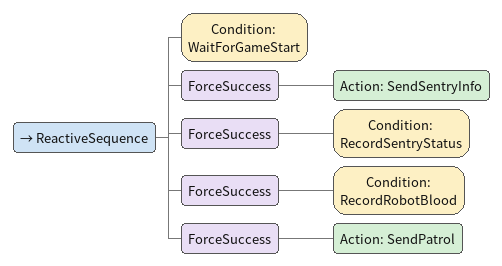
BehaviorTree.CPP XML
<ReactiveSequence>
    <Condition ID="WaitForGameStart"/>
    <ForceSuccess>
        <Action ID="SendSentryInfo"/>
    </ForceSuccess>
    <ForceSuccess>
        <Condition ID="RecordSentryStatus"/>
    </ForceSuccess>
    <ForceSuccess>
        <Condition ID="RecordRobotBlood"/>
    </ForceSuccess>
    <ForceSuccess>
        <Action ID="SendPatrol"/>
    </ForceSuccess>
</ReactiveSequence>
